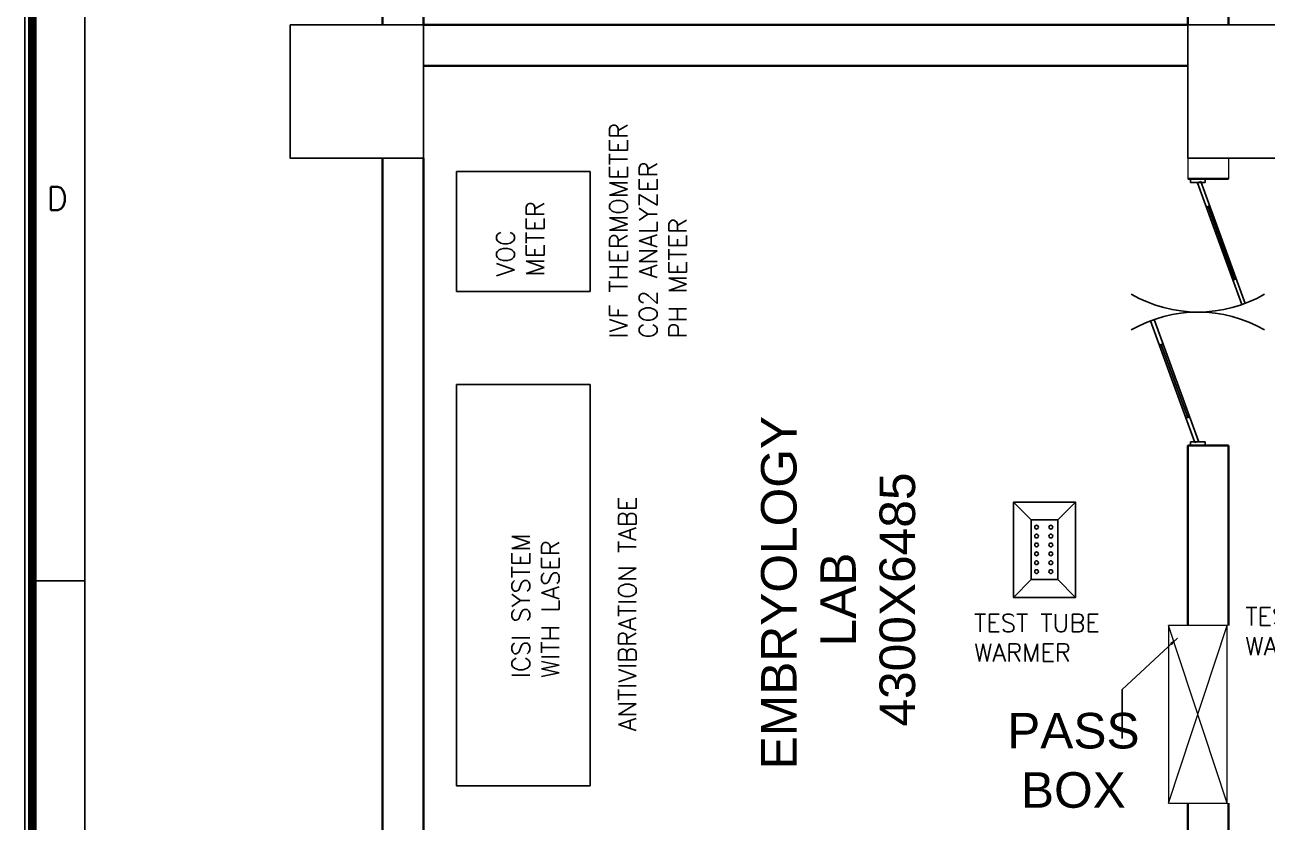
# Model space of a CAD drawing. Extents: x 3485972 to 3601240, y -625657 to -591207.
# Drawn here: x 3485972 to 3492963, y -609789 to -605305 of the extents above; entities that cross this region are included whole.
import ezdxf
from ezdxf.enums import TextEntityAlignment as Align

# ---------------------------------------------------------------- set-up
doc = ezdxf.new("R2010")
doc.units = 0
doc.header["$LTSCALE"] = 6
doc.header["$MEASUREMENT"] = 0
doc.layers.get('0').update_dxf_attribs({"linetype": 'CONTINUOUS'})
doc.layers.add('AREA', color=193, linetype='CONTINUOUS', plot=False)
for name, color, linetype in [('COL', 5, 'CONTINUOUS'), ('DOOR', 44, 'CONTINUOUS'), ('equipment desc', 211, 'CONTINUOUS'), ('TEXT', 250, 'CONTINUOUS'), ('TITLE', 7, 'CONTINUOUS')]:
    doc.layers.add(name, color=color, linetype=linetype)
for name, color, linetype, lineweight in [('medical equipment', 171, 'CONTINUOUS', 25), ('WALL', 8, 'CONTINUOUS', 35), ('WIN', 151, 'CONTINUOUS', 9)]:
    doc.layers.add(name, color=color, linetype=linetype, lineweight=lineweight)
doc.styles.add('ARIAL', font='arial.ttf')
doc.styles.add('ROMANS', font='romans.shx')
doc.styles.get("Standard").update_dxf_attribs({"font": 'SIMPLEX'})
doc.dimstyles.new('TEXT', dxfattribs={"dimscale": 0, "dimtxt": 500, "dimasz": 100, "dimexe": 75, "dimexo": 100, "dimgap": 50, "dimtad": 0, "dimdec": 0, "dimzin": 0, "dimdsep": 46, "dimtxsty": 'ARIAL', "dimblk": 'OBLIQUE', "dimcen": 0.09, "dimdle": 100, "dimclrd": 256, "dimclre": 256, "dimclrt": 6, "dimadec": 0, "dimazin": 0, "dimtfac": 1, "dimtdec": 0, "dimtofl": 0, "dimtmove": 2, "dimatfit": 3, "dimfxl": 1, "dimfrac": 2, "dimtolj": 1, "dimtzin": 0, "dimarcsym": 0})

# ---------------------------------------------------------------- blocks, each defined once
blk = doc.blocks.new('A$C66962185')
at = {"layer": 'TITLE'}
blk.add_line((2.142, -141176.034), (2.142, -140930.66), dxfattribs=at)
at = {"layer": 'TITLE', "color": 0}
blk.add_line((-0.153, -141053.347), (2.142, -141053.347), dxfattribs=at)
at = {"layer": 'TITLE', "color": 7, "const_width": 0.355}
blk.add_lwpolyline([(363, -140928.365), (363, -141178.329), (0, -141178.329), (0, -140928.365)], close=True, dxfattribs=at)
at = {"layer": 'TITLE', "color": 0, "style": 'ROMANS'}
blk.add_text('D', height=0.952, dxfattribs=at).set_placement((1.019, -141037.699), align=Align.MIDDLE)
blk = doc.blocks.new('_Oblique')
at = {"color": 0, "linetype": 'ByBlock', "lineweight": -2}
blk.add_line((-0.5, -0.5), (0.5, 0.5), dxfattribs=at)
blk = doc.blocks.new('*U41')
at = {"layer": 'medical equipment', "linetype": 'ByBlock'}
blk.add_circle((0, 0), 10.6, dxfattribs=at)
blk = doc.blocks.new('*U42')
at = {"layer": 'medical equipment', "color": 0, "linetype": 'ByBlock', "lineweight": -2, "transparency": 16777216}
for p in [(0, 0), (80, 0), (0, -50), (80, -50), (0, -100), (0, -150), (80, -100), (80, -150), (0, -200), (80, -200), (0, -250), (80, -250)]:
    blk.add_blockref('*U41', p, dxfattribs=at)

msp = doc.modelspace()

# ---------------------------------------------------------------- linework, layer by layer
at = {"layer": 'AREA'}
for points in [[(3485972.3, -591208), (3535959.9, -591207.2), (3535959.9, -625655.9), (3485972.3, -625656.7)], [(3486015.1, -591250.8), (3535917.2, -591249.9), (3535917.2, -625613.1), (3486015.1, -625613.9)]]:
    msp.add_lwpolyline(points, close=True, dxfattribs=at)
at = {"layer": 'COL'}
for points in [[(3487465.7, -605305), (3488215.7, -605305), (3488215.7, -606055), (3487465.7, -606055)], [(3492515.7, -606055), (3493265.7, -606055), (3493265.7, -605305), (3492515.7, -605305)]]:
    msp.add_lwpolyline(points, close=True, dxfattribs=at)
at = {"layer": 'DOOR'}
for p, q in [((3492531.6, -606170), (3492614.9, -606170)), ((3492531.6, -606170), (3492531.6, -606190.8)), ((3492531.6, -606190.8), (3492614.9, -606190.8)), ((3492590.2, -606186), (3492570.6, -606193.1)), ((3492570.6, -606193.1), (3492820, -606878.3)), ((3492590.2, -606186), (3492839.5, -606871.2)), ((3492614.9, -606170), (3492614.9, -606190.8)), ((3492640, -606323), (3492620.5, -606330.1)), ((3492630.2, -606326.6), (3492779.9, -606737.7)), ((3492789.7, -606734.1), (3492770.1, -606741.3)), ((3492556.3, -607653.9), (3492306.9, -606968.8)), ((3492575.9, -607646.8), (3492326.5, -606961.6)), ((3492376.4, -607098.7), (3492356.8, -607105.8)), ((3492516.2, -607513.3), (3492366.6, -607102.2)), ((3492506.5, -607516.9), (3492526, -607509.8)), ((3492531.6, -607649.1), (3492614.9, -607649.1)), ((3492531.6, -607670), (3492531.6, -607649.1)), ((3492531.6, -607670), (3492614.9, -607670)), ((3492556.3, -607653.9), (3492575.9, -607646.8)), ((3492614.9, -607670), (3492614.9, -607649.1))]:
    msp.add_line(p, q, dxfattribs=at)
at = {"layer": 'DOOR', "color": 145}
for centre, major_axis, start_param, end_param in [((3492573.2, -606170), (0.1, 750), 2.618135, 3.665332), ((3492573.2, -607670), (0, 750), -0.523599, 0.523599)]:
    msp.add_ellipse(centre, major_axis=major_axis, ratio=1, start_param=start_param, end_param=end_param, dxfattribs=at)
at = {"layer": 'medical equipment'}
for p, q in [((3488400.5, -606129.6), (3489153, -606129.6)), ((3488400.5, -606804.3), (3488400.5, -606129.6)), ((3489153, -606129.6), (3489153, -606804.3)), ((3489153, -606804.3), (3488400.5, -606804.3)), ((3491634.9, -608089.2), (3491534.9, -607989.2)), ((3491784.5, -608089.2), (3491884.5, -607989.2)), ((3491634.9, -608424.5), (3491534.9, -608524.5)), ((3491784.5, -608424.5), (3491884.5, -608524.5))]:
    msp.add_line(p, q, dxfattribs=at)
for points in [[(3488400.5, -607328.4), (3489153, -607328.4), (3489153, -609583.8), (3488400.5, -609583.8)], [(3491534.9, -607989.2), (3491884.5, -607989.2), (3491884.5, -608524.5), (3491534.9, -608524.5)], [(3491634.9, -608089.2), (3491784.5, -608089.2), (3491784.5, -608424.5), (3491634.9, -608424.5)]]:
    msp.add_lwpolyline(points, close=True, dxfattribs=at)
at = {"layer": 'WALL', "linetype": 'ByBlock'}
for p, q in [((3492515.7, -605305), (3492515.7, -604555.5)), ((3492745.7, -605305), (3492745.7, -604555.5)), ((3487985.7, -604705), (3487985.7, -605305)), ((3488215.7, -604705), (3488215.7, -605305)), ((3488215.7, -605305), (3492515.7, -605305)), ((3488215.7, -605535), (3492515.7, -605535)), ((3487985.7, -606055), (3487985.7, -612020)), ((3487985.7, -606055), (3487985.7, -612020)), ((3488215.7, -606055), (3488215.7, -612020)), ((3488215.7, -606055), (3488215.7, -612020)), ((3492515.7, -606170), (3492745.7, -606170)), ((3492515.7, -607670), (3492745.7, -607670)), ((3492515.7, -607670), (3492515.7, -608682.5)), ((3492745.7, -607670), (3492745.7, -608682.5)), ((3492515.7, -609682.5), (3492515.7, -612020)), ((3492745.7, -609682.5), (3492745.7, -612020))]:
    msp.add_line(p, q, dxfattribs=at)
at = {"layer": 'WALL', "lineweight": 0}
for p, q in [((3492515.7, -606055), (3492515.7, -606170)), ((3492745.7, -606055), (3492745.7, -606170))]:
    msp.add_line(p, q, dxfattribs=at)
at = {"layer": 'WIN', "color": 8, "linetype": 'Continuous'}
for p, q in [((3492408.2, -609682.5), (3492738.2, -608682.5)), ((3492738.2, -609682.5), (3492408.2, -608682.5))]:
    msp.add_line(p, q, dxfattribs=at)
at = {"layer": 'WIN', "linetype": 'Continuous'}
msp.add_lwpolyline([(3492408.2, -609682.5), (3492738.2, -609682.5), (3492738.2, -608682.5), (3492408.2, -608682.5)], close=True, dxfattribs=at)

# ---------------------------------------------------------------- block references
at = {"layer": 'medical equipment', "linetype": 'ByBlock'}
msp.add_blockref('*U42', (3491665.4, -608129.7), dxfattribs=at)
at = {"layer": 'TITLE', "xscale": 137.4720978042101, "yscale": 137.4720968119004, "zscale": 137.4720972069543}
msp.add_blockref('A$C66962185', (3486015.1, 18782467), dxfattribs=at)

# ---------------------------------------------------------------- texts
at = {"layer": 'equipment desc', "linetype": 'ByBlock', "char_height": 100, "attachment_point": 1, "rotation": 90}
for s, width, insert in [('IVF THERMOMETER\\PCO2 ANALYZER\\PPH METER', 2039.294, (3489263, -607068.2)), ('VOC METER', 532.227, (3488627, -606720.4)), ('ANTIVIBRATION TABE', 1641.325, (3489312.6, -609278.3)), ('ICSI SYSTEM WITH LASER', 984.17, (3488713.1, -608978.8))]:
    msp.add_mtext_dynamic_manual_height_columns(s, width=width, gutter_width=10, heights=[0], dxfattribs=dict(at, insert=insert))
at = {"layer": 'equipment desc', "linetype": 'ByBlock', "char_height": 100, "attachment_point": 1}
for width, insert in [(890.514, (3492840.1, -608582.3)), (876.708, (3491314.2, -608618.6))]:
    msp.add_mtext_dynamic_manual_height_columns('TEST TUBE WARMER', width=width, gutter_width=10, heights=[0], dxfattribs=dict(at, insert=insert))
at = {"layer": 'TEXT', "insert": (3490549.8, -608536.8), "char_height": 200, "width": 2454.158, "attachment_point": 5, "rotation": 90, "style": 'ARIAL'}
msp.add_mtext(' EMBRYOLOGY\\PLAB\\P4300X6485', dxfattribs=at)
at = {"layer": 'TEXT', "linetype": 'Continuous', "insert": (3491872.4, -609442.4, -101230.8), "char_height": 200, "width": 1149.25, "attachment_point": 5, "style": 'ARIAL'}
msp.add_mtext('PASS BOX', dxfattribs=at)

# ---------------------------------------------------------------- leaders
at = {"layer": 'WIN', "color": 8, "linetype": 'Continuous'}
msp.add_leader([(3492458.1, -608753.5, -101230.8), (3492146.6, -609042, -101230.8), (3492146.6, -609318.6, -101230.8)], dimstyle='TEXT', override={"dimscale": 1, "dimtxt": 200, "dimasz": 50, "dimfxl": 0.18}, dxfattribs=at)

doc.saveas('drawing.dxf')
